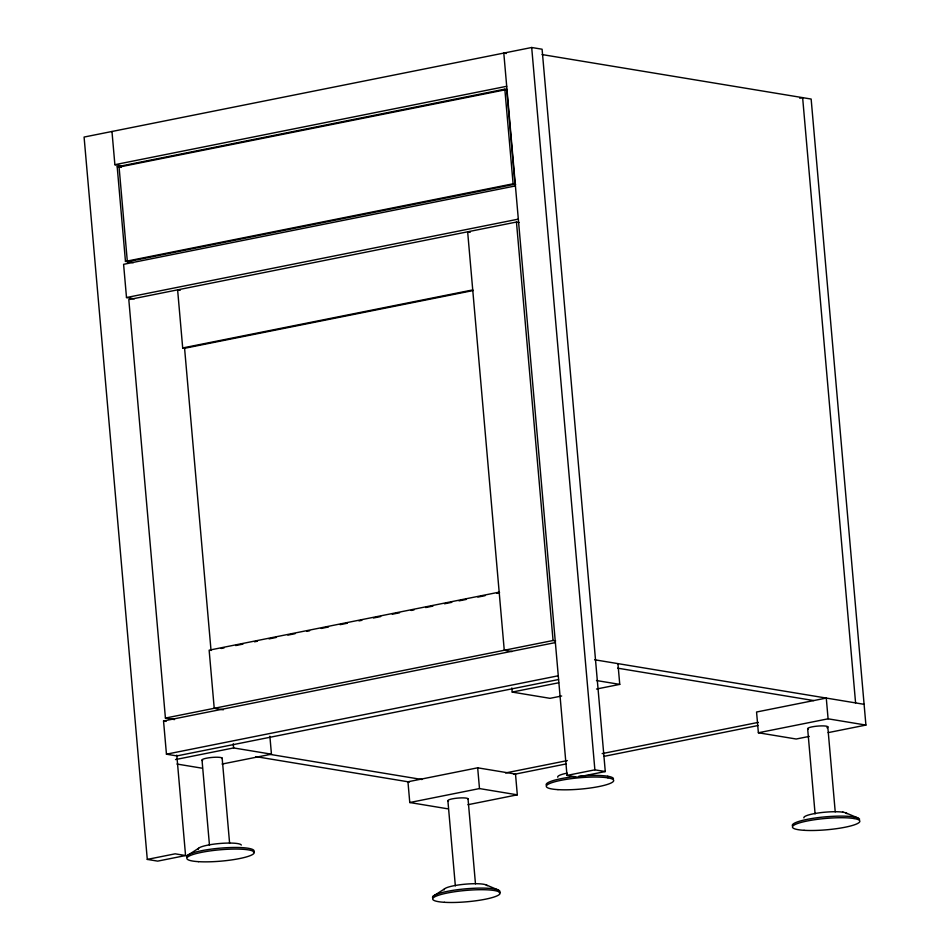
<?xml version="1.0" encoding="UTF-8"?>
<svg xmlns="http://www.w3.org/2000/svg" width="950" height="950" viewBox="0 0 950 950"><rect width="100%" height="100%" fill="white"/><g stroke="black" fill="none" stroke-linecap="round" stroke-linejoin="round"><path stroke-width="1.43" d="M187.292 855.594L198.621 848.267M433.152 896.242L444.493 888.915M506.397 53.509L503.797 53.081L566.996 775.414L577.398 777.136L605.281 771.554L542.094 49.222L531.691 47.5L84.087 137.061L147.286 859.406L157.688 861.127L185.571 855.546L176.783 755.096M111.969 131.48L114.879 164.694L506.706 86.296M133.321 262.699L125.459 261.357L117.194 166.773L504.83 89.146L507.431 89.633M799.734 98.218L802.631 97.636L855.582 702.905M125.471 261.416L513.107 183.789M515.423 185.927L123.595 264.326L126.504 297.54L134.306 298.834M126.504 297.54L518.332 219.129M519.056 222.478L516.456 222.039L128.808 299.618L165.419 718.069L174.527 719.578M180.215 290.272L177.614 289.845L182.697 347.961L472.732 289.928M473.171 290.534L184.585 348.282L211.031 650.501M499.178 592.147L209.143 650.18L214.225 708.308L223.321 709.804M221.184 648.47L224.081 647.888M235.683 645.561L242.939 644.112M254.541 641.796L257.438 641.214M269.04 638.887L276.284 637.438M287.886 635.123L295.141 633.662M306.743 631.346L309.641 630.764M321.242 628.449L328.498 626.988M340.1 624.672L347.344 623.224M358.946 620.896L361.855 620.314M373.445 617.999L380.701 616.55M392.303 614.222L399.558 612.774M411.16 610.458L414.058 609.876M425.659 607.549L432.903 606.1M444.505 603.784L451.761 602.324M459.016 600.875L466.26 599.426M477.862 597.099L485.117 595.65M496.719 593.334L499.617 592.753M165.419 718.069L553.066 640.502L555.667 640.929M558.517 679.535L176.854 755.915L166.452 754.193L163.542 720.979L555.37 642.58M166.452 754.193L558.279 675.783M175.524 759.561L233.617 747.935L271.451 754.181L269.871 736.191M511.848 687.931L512.216 692.075L558.695 682.777M561.664 696.006L550.038 698.333L512.216 692.075M596.517 689.035L619.756 684.38L617.939 663.623M222.062 764.061L271.451 754.181M467.934 804.709L517.311 794.829L515.506 774.072L477.672 767.814L407.954 781.767L409.771 802.524L447.593 808.783M505.531 772.956L567.352 760.582M602.169 753.611L758.266 722.38M514.045 774.357L566.342 763.895M604.105 756.342L758.064 725.527M409.771 802.524L479.489 788.571L517.311 794.829M828.091 718.818L826.274 698.06L756.556 712.013L758.373 732.771L828.091 718.818L865.913 725.076L811.146 99.049L542.082 54.566M147.286 859.406L175.168 853.824L185.571 855.546M566.996 775.414L594.878 769.832L605.281 771.554M809.269 736.404L796.195 739.017L758.373 732.771M828.151 732.628L865.913 725.076M513.059 183.861L515.707 184.276M114.879 164.694L122.681 165.989M117.183 166.713L121.137 167.402M470.25 232.239L467.649 231.812L504.26 650.263L512.062 651.557M182.697 347.961L185.297 348.401M594.664 659.775L864.096 704.318M617.619 668.159L813.758 700.578M596.481 680.533L619.756 684.38M163.542 720.979L166.143 721.406M268.316 754.098L422.002 779.511M255.764 756.616L409.462 782.016M176.997 764.049L201.721 768.134M842.555 812.06L843.268 812.238M845.785 812.879L857.838 817.926M486.032 884.866L498.085 889.924M853.896 816.929L854.038 818.532M827.783 726.786L835.228 811.858M807.654 728.828L815.1 813.901M607.739 776.245L607.881 777.848M531.691 47.5L594.878 769.832M504.83 89.205L513.107 183.849M516.456 222.039L553.066 640.502M477.672 767.814L479.489 788.571M468.029 798.772L475.475 883.844M447.901 800.814L455.347 885.887M233.261 743.779L233.617 747.935M222.158 758.124L229.603 843.208M202.029 760.166L209.475 845.251M826.916 727.736A10.141 1.71 -5 0 0 825.111 726.002A10.141 1.71 -5 0 0 814.174 726.501L811.846 726.904A10.141 1.71 -5 0 0 808.248 729.208M792.395 825.788A33.82 5.7 -5 0 1 823.567 817.012A33.82 5.7 -5 0 1 859.607 819.244M803.914 817.903A21.636 3.646 -5 0 1 823.864 812.297A21.636 3.646 -5 0 1 846.925 813.722M448.495 801.194A10.141 1.71 -5 0 1 452.093 798.891L454.421 798.487A10.141 1.71 -5 0 1 467.934 799.223M432.642 897.774A33.82 5.7 -5 0 1 468.219 888.618A33.82 5.7 -5 0 1 499.344 892.762M444.161 889.889A21.636 3.646 -5 0 1 464.111 884.284A21.636 3.646 -5 0 1 487.172 885.709M202.623 760.558A10.141 1.71 -5 0 1 206.221 758.254L208.549 757.839A10.141 1.71 -5 0 1 222.062 758.587M186.77 857.126A33.82 5.7 -5 0 1 222.348 847.982A33.82 5.7 -5 0 1 253.472 852.126M198.289 849.252A21.636 3.646 -5 0 1 218.239 843.636A21.636 3.646 -5 0 1 241.3 845.061M546.238 785.092A33.82 5.7 -5 0 1 574.501 776.625M578.871 776.186A33.82 5.7 -5 0 1 613.462 778.549M557.757 777.219A21.636 3.646 -5 0 1 567.162 773.122M506.718 89.514L119.082 167.081L127.359 261.737L515.007 184.169L506.718 89.514M804.104 830.312A33.82 5.7 -5 0 0 859.239 822.379A33.82 5.7 -5 0 0 815.1 819.648A33.82 5.7 -5 0 0 804.104 830.312M444.351 902.298A33.82 5.7 -5 0 0 499.486 894.366A33.82 5.7 -5 0 0 455.335 891.634A33.82 5.7 -5 0 0 444.351 902.298M198.479 861.662A33.82 5.7 -5 0 0 253.614 853.729A33.82 5.7 -5 0 0 209.475 850.998A33.82 5.7 -5 0 0 198.479 861.662M557.947 789.628A33.82 5.7 -5 0 0 613.082 781.696A33.82 5.7 -5 0 0 568.943 778.964A33.82 5.7 -5 0 0 557.947 789.628"/></g></svg>
